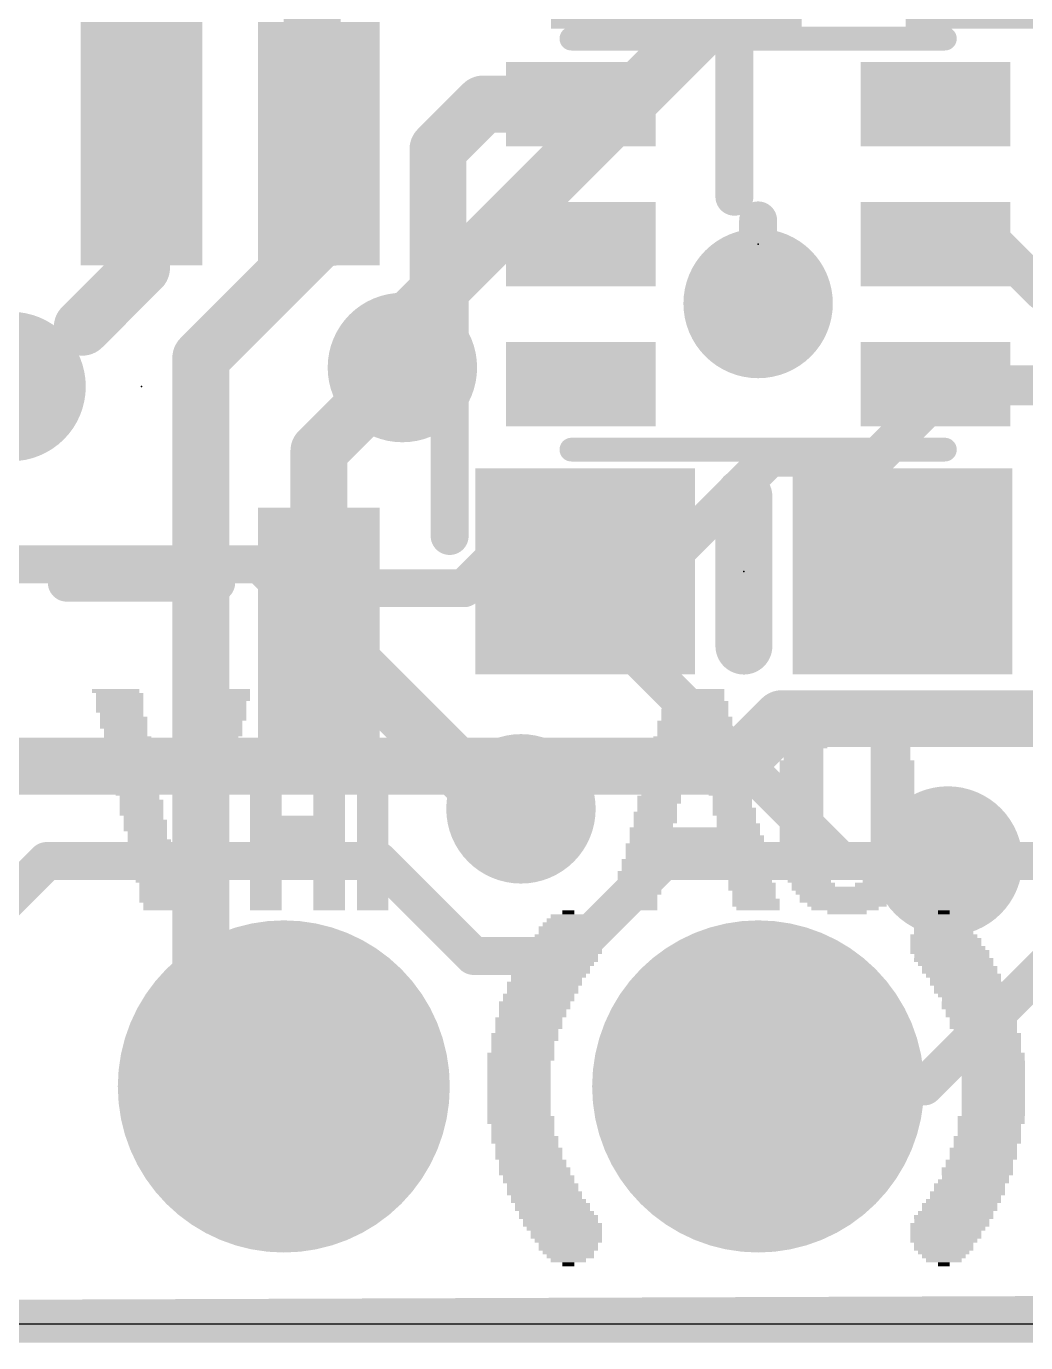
# Model space of a CAD drawing. Extents: x -0.1 to 35.7, y -0.1 to 17.9.
# Drawn here: x 7.51 to 12.86, y -0.1 to 6.94 of the extents above; entities that cross this region are included whole.
import ezdxf

# ---------------------------------------------------------------- set-up
doc = ezdxf.new("R2010")
doc.units = 0
for name, color, linetype in [('1', 12, 'CONTINUOUS'), ('16', 132, 'CONTINUOUS'), ('17', 110, 'CONTINUOUS'), ('18', 110, 'CONTINUOUS'), ('20', 53, 'CONTINUOUS'), ('200', 40, 'CONTINUOUS'), ('21', 40, 'CONTINUOUS'), ('23', 40, 'CONTINUOUS'), ('29', 253, 'CONTINUOUS')]:
    doc.layers.add(name, color=color, linetype=linetype)

# ---------------------------------------------------------------- blocks, each defined once
blk = doc.blocks.new('RECT')
blk.add_solid([(-0.5, -0.5), (0.5, -0.5), (-0.5, 0.5), (0.5, 0.5)])
blk = doc.blocks.new('ROUNDP')
at = {"const_width": 0.5}
blk.add_lwpolyline([(0, -0.25, 1), (0, 0.25, 1), (0, -0.25)], format="xyb", dxfattribs=at)
blk = doc.blocks.new('ROUNDV')
at = {"const_width": 0.5}
blk.add_lwpolyline([(0, -0.25, 1), (0, 0.25, 1), (0, -0.25)], format="xyb", dxfattribs=at)

msp = doc.modelspace()

# ---------------------------------------------------------------- linework, layer by layer
at = {"layer": '1'}
for points, const_width in [([(9.0415, 6.3531), (9.0415, 7.6835)], 0.3048), ([(11.303, 7.357), (11.303, 6.0325)], 0.2032), ([(9.7155, 6.2865), (9.9575, 6.5285)], 0.3048), ([(9.9575, 6.5285), (10.48, 6.5285)], 0.3048), ([(9.078, 6.3166), (9.1415, 6.3166)], 0.4064), ([(9.078, 6.3166), (9.0415, 6.3531)], 0.3048), ([(9.1415, 6.3166), (9.1415, 5.8649)], 0.4064), ([(8.128, 6.3166), (8.128, 5.6515)], 0.3048), ([(9.7155, 5.3086), (9.7155, 6.2865)], 0.3048), ([(8.4455, 5.1689), (9.1415, 5.8649)], 0.3048), ([(11.43, 5.461), (11.43, 5.9055)], 0.2032), ([(9.1415, 5.8649), (9.078, 5.8649)], 0.2032), ([(12.7, 5.7785), (12.38, 5.7785)], 0.2032), ([(12.954, 5.5245), (12.7, 5.7785)], 0.2032), ([(8.128, 5.6515), (7.8105, 5.334)], 0.3048), ([(13.5255, 5.5245), (12.954, 5.5245)], 0.2032), ([(9.7155, 5.3086), (9.525, 5.1181)], 0.3048), ([(8.4455, 1.7145), (8.4455, 5.1689)], 0.3048), ([(9.078, 4.6711), (9.525, 5.1181)], 0.3048), ([(13.3865, 5.0285), (12.38, 5.0285)], 0.2032), ([(9.078, 3.7164), (9.078, 4.6711)], 0.3048), ([(10.5038, 4.0271), (10.5038, 3.8472)], 0.2032), ([(10.5038, 3.8472), (11.8745, 2.4765)], 0.2032), ([(9.078, 3.7164), (10.0385, 2.7559)], 0.3048), ([(14.351, 3.302), (12.319, 1.27)], 0.2032), ([(10.0385, 2.7559), (10.16, 2.7559)], 0.3048), ([(11.8745, 2.4765), (12.446, 2.4765)], 0.2032), ([(8.89, 1.27), (8.4455, 1.7145)], 0.3048), ([(12.319, 1.27), (11.43, 1.27)], 0.2032), ([(0, 0), (35.56, 0)], 0.2032)]:
    msp.add_lwpolyline(points, dxfattribs=dict(at, const_width=const_width))
for points, const_width in [([(9.9575, 6.6047, 1), (9.9575, 6.4523)], 0.1524), ([(10.0114, 6.4746, 1), (9.9036, 6.5824)], 0.1524), ([(10.48, 6.4523, 1), (10.48, 6.6047)], 0.1524), ([(9.078, 6.4182, 1), (9.078, 6.215)], 0.2032), ([(9.0954, 6.407, 1), (8.9876, 6.2992)], 0.1524), ([(9.2431, 6.3166, 1), (9.0399, 6.3166)], 0.2032), ([(9.1415, 6.215, 1), (9.1415, 6.4182)], 0.2032), ([(8.2042, 6.3166, 1), (8.0518, 6.3166)], 0.1524), ([(8.9653, 6.3531, 1), (9.1177, 6.3531)], 0.1524), ([(9.0241, 6.2627, 1), (9.1319, 6.3705)], 0.1524), ([(9.7917, 6.2865, 1), (9.6393, 6.2865)], 0.1524), ([(9.6616, 6.3404, 1), (9.7694, 6.2326)], 0.1524), ([(11.2522, 6.0325, 1), (11.3538, 6.0325)], 0.1016), ([(9.1954, 5.811, 1), (9.0876, 5.9188)], 0.1524), ([(11.4808, 5.9055, 1), (11.3792, 5.9055)], 0.1016), ([(9.0399, 5.8649, 1), (9.2431, 5.8649)], 0.2032), ([(9.078, 5.9157, 1), (9.078, 5.8141)], 0.1016), ([(9.1415, 5.8141, 1), (9.1415, 5.9157)], 0.1016), ([(12.38, 5.8293, 1), (12.38, 5.7277)], 0.1016), ([(12.7359, 5.8144, 1), (12.6641, 5.7426)], 0.1016), ([(12.7, 5.7277, 1), (12.7, 5.8293)], 0.1016), ([(8.1819, 5.5976, 1), (8.0741, 5.7054)], 0.1524), ([(8.0518, 5.6515, 1), (8.2042, 5.6515)], 0.1524), ([(12.954, 5.5753, 1), (12.954, 5.4737)], 0.1016), ([(11.3792, 5.461, 1), (11.4808, 5.461)], 0.1016), ([(7.7566, 5.3879, 1), (7.8644, 5.2801)], 0.1524), ([(9.7694, 5.2547, 1), (9.6616, 5.3625)], 0.1524), ([(9.6393, 5.3086, 1), (9.7917, 5.3086)], 0.1524), ([(8.5217, 5.1689, 1), (8.3693, 5.1689)], 0.1524), ([(8.3916, 5.2228, 1), (8.4994, 5.115)], 0.1524), ([(9.4711, 5.172, 1), (9.5789, 5.0642)], 0.1524), ([(9.5789, 5.0642, 1), (9.4711, 5.172)], 0.1524), ([(12.38, 5.0793, 1), (12.38, 4.9777)], 0.1016), ([(9.1542, 4.6711, 1), (9.0018, 4.6711)], 0.1524), ([(9.0241, 4.725, 1), (9.1319, 4.6172)], 0.1524), ([(10.5546, 4.0271, 1), (10.453, 4.0271)], 0.1016), ([(10.5397, 3.8831, 1), (10.4679, 3.8113)], 0.1016), ([(10.453, 3.8472, 1), (10.5546, 3.8472)], 0.1016), ([(9.1319, 3.7703, 1), (9.0241, 3.6625)], 0.1524), ([(9.0018, 3.7164, 1), (9.1542, 3.7164)], 0.1524), ([(10.0385, 2.8321, 1), (10.0385, 2.6797)], 0.1524), ([(10.16, 2.6797, 1), (10.16, 2.8321)], 0.1524), ([(9.9846, 2.702, 1), (10.0924, 2.8098)], 0.1524), ([(11.8745, 2.5273, 1), (11.8745, 2.4257)], 0.1016), ([(11.8386, 2.4406, 1), (11.9104, 2.5124)], 0.1016), ([(12.446, 2.4257, 1), (12.446, 2.5273)], 0.1016), ([(8.4994, 1.7684, 1), (8.3916, 1.6606)], 0.1524), ([(8.3693, 1.7145, 1), (8.5217, 1.7145)], 0.1524), ([(8.8361, 1.2161, 1), (8.9439, 1.3239)], 0.1524), ([(11.43, 1.3208, 1), (11.43, 1.2192)], 0.1016), ([(12.2831, 1.3059, 1), (12.3549, 1.2341)], 0.1016), ([(12.319, 1.2192, 1), (12.319, 1.3208)], 0.1016)]:
    msp.add_lwpolyline(points, format="xyb", dxfattribs=dict(at, const_width=const_width))
at = {"layer": '16'}
for points, const_width in [([(11.9126, 7.7216), (9.525, 5.334)], 0.3048), ([(9.525, 5.334), (9.525, 5.1181)], 0.3048), ([(12.446, 5.0165), (12.065, 4.6355)], 0.2032), ([(14.605, 5.0165), (12.446, 5.0165)], 0.2032), ([(11.4935, 4.6355), (10.922, 4.064)], 0.2032), ([(12.065, 4.6355), (11.4935, 4.6355)], 0.2032), ([(6.604, 4.064), (8.763, 4.064)], 0.2032), ([(8.763, 4.064), (8.89, 3.937)], 0.2032), ([(9.8552, 3.937), (9.9822, 4.064)], 0.2032), ([(9.9822, 4.064), (10.922, 4.064)], 0.2032), ([(8.89, 3.937), (9.8552, 3.937)], 0.2032), ([(11.303, 2.9845), (11.557, 3.2385)], 0.3048), ([(18.669, 3.2385), (11.557, 3.2385)], 0.3048), ([(6.985, 2.9845), (10.033, 2.9845)], 0.3048), ([(10.033, 2.9845), (10.16, 2.8575)], 0.3048), ([(10.287, 2.9845), (10.16, 2.8575)], 0.3048), ([(10.287, 2.9845), (11.303, 2.9845)], 0.3048), ([(10.16, 2.8575), (10.16, 2.7559)], 0.3048), ([(7.62, 2.4765), (6.4135, 1.27)], 0.2032), ([(7.62, 2.4765), (9.398, 2.4765)], 0.2032), ([(9.398, 2.4765), (9.906, 1.9685)], 0.2032), ([(10.414, 1.9685), (10.922, 2.4765)], 0.2032), ([(10.922, 2.4765), (12.446, 2.4765)], 0.2032), ([(12.446, 2.4765), (14.9225, 2.4765)], 0.2032), ([(9.906, 1.9685), (10.414, 1.9685)], 0.2032), ([(35.56, 0.127), (0, 0)], 0.2032)]:
    msp.add_lwpolyline(points, dxfattribs=dict(at, const_width=const_width))
for points, const_width in [([(9.6012, 5.334, 1), (9.4488, 5.334)], 0.1524), ([(9.4711, 5.3879, 1), (9.5789, 5.2801)], 0.1524), ([(9.4488, 5.1181, 1), (9.6012, 5.1181)], 0.1524), ([(12.446, 5.0673, 1), (12.446, 4.9657)], 0.1016), ([(12.4819, 4.9806, 1), (12.4101, 5.0524)], 0.1016), ([(11.4935, 4.6863, 1), (11.4935, 4.5847)], 0.1016), ([(11.5294, 4.5996, 1), (11.4576, 4.6714)], 0.1016), ([(12.0291, 4.6714, 1), (12.1009, 4.5996)], 0.1016), ([(12.065, 4.5847, 1), (12.065, 4.6863)], 0.1016), ([(8.7989, 4.0999, 1), (8.7271, 4.0281)], 0.1016), ([(8.763, 4.0132, 1), (8.763, 4.1148)], 0.1016), ([(9.9822, 4.1148, 1), (9.9822, 4.0132)], 0.1016), ([(10.0181, 4.0281, 1), (9.9463, 4.0999)], 0.1016), ([(10.922, 4.0132, 1), (10.922, 4.1148)], 0.1016), ([(10.8861, 4.0999, 1), (10.9579, 4.0281)], 0.1016), ([(8.89, 3.9878, 1), (8.89, 3.8862)], 0.1016), ([(8.8541, 3.9011, 1), (8.9259, 3.9729)], 0.1016), ([(9.8193, 3.9729, 1), (9.8911, 3.9011)], 0.1016), ([(9.8552, 3.8862, 1), (9.8552, 3.9878)], 0.1016), ([(11.557, 3.3147, 1), (11.557, 3.1623)], 0.1524), ([(11.6109, 3.1846, 1), (11.5031, 3.2924)], 0.1524), ([(10.0869, 3.0384, 1), (9.9791, 2.9306)], 0.1524), ([(10.033, 2.9083, 1), (10.033, 3.0607)], 0.1524), ([(10.287, 3.0607, 1), (10.287, 2.9083)], 0.1524), ([(10.3409, 2.9306, 1), (10.2331, 3.0384)], 0.1524), ([(11.2491, 3.0384, 1), (11.3569, 2.9306)], 0.1524), ([(11.303, 2.9083, 1), (11.303, 3.0607)], 0.1524), ([(10.2362, 2.8575, 1), (10.0838, 2.8575)], 0.1524), ([(10.1061, 2.9114, 1), (10.2139, 2.8036)], 0.1524), ([(10.1061, 2.8036, 1), (10.2139, 2.9114)], 0.1524), ([(10.0838, 2.7559, 1), (10.2362, 2.7559)], 0.1524), ([(7.62, 2.5273, 1), (7.62, 2.4257)], 0.1016), ([(7.6559, 2.4406, 1), (7.5841, 2.5124)], 0.1016), ([(9.4339, 2.5124, 1), (9.3621, 2.4406)], 0.1016), ([(9.398, 2.4257, 1), (9.398, 2.5273)], 0.1016), ([(10.922, 2.5273, 1), (10.922, 2.4257)], 0.1016), ([(10.9579, 2.4406, 1), (10.8861, 2.5124)], 0.1016), ([(12.446, 2.5273, 1), (12.446, 2.4257)], 0.1016), ([(12.446, 2.4257, 1), (12.446, 2.5273)], 0.1016), ([(9.906, 2.0193, 1), (9.906, 1.9177)], 0.1016), ([(9.8701, 1.9326, 1), (9.9419, 2.0044)], 0.1016), ([(10.3781, 2.0044, 1), (10.4499, 1.9326)], 0.1016), ([(10.414, 1.9177, 1), (10.414, 2.0193)], 0.1016)]:
    msp.add_lwpolyline(points, format="xyb", dxfattribs=dict(at, const_width=const_width))
at = {"layer": '20'}
msp.add_line((1.27, 0), (34.29, 0), dxfattribs=at)
at = {"layer": '21'}
for points, const_width in [([(10.43, 6.9103, 1), (10.43, 6.8468)], 0.0635), ([(12.43, 6.8468, 1), (12.43, 6.9103)], 0.0635), ([(9.8288, 5.8165, 1), (9.7272, 5.8165)], 0.1016), ([(10.43, 4.7103, 1), (10.43, 4.6468)], 0.0635), ([(12.43, 4.6468, 1), (12.43, 4.7103)], 0.0635), ([(10.5525, 4.501, 1), (10.5075, 4.456)], 0.0635), ([(10.5525, 4.456, 1), (10.5075, 4.501)], 0.0635), ([(11.43, 4.4271, 1), (11.2776, 4.4271)], 0.1524), ([(10.5525, 4.356, 1), (10.5075, 4.401)], 0.0635), ([(10.3075, 4.301, 1), (10.3525, 4.256)], 0.0635), ([(10.33, 4.3102, 1), (10.33, 4.2468)], 0.0635), ([(10.33, 4.3102, 1), (10.33, 4.2468)], 0.0635), ([(10.4075, 4.301, 1), (10.4525, 4.256)], 0.0635), ([(10.43, 4.2468, 1), (10.43, 4.3102)], 0.0635), ([(10.63, 4.3102, 1), (10.63, 4.2468)], 0.0635), ([(10.63, 4.2468, 1), (10.63, 4.3102)], 0.0635), ([(10.7075, 4.256, 1), (10.7525, 4.301)], 0.0635), ([(10.73, 4.2468, 1), (10.73, 4.3102)], 0.0635), ([(9.7272, 4.2165, 1), (9.8288, 4.2165)], 0.1016), ([(7.728, 4.0173, 1), (7.728, 3.9157)], 0.1016), ([(8.528, 3.9157, 1), (8.528, 4.0173)], 0.1016), ([(11.2776, 3.6271, 1), (11.43, 3.6271)], 0.1524)]:
    msp.add_lwpolyline(points, format="xyb", dxfattribs=dict(at, const_width=const_width))
for points, const_width in [([(12.43, 6.8785), (10.43, 6.8785)], 0.127), ([(9.778, 4.2165), (9.778, 5.8165)], 0.2032), ([(12.43, 4.6785), (10.43, 4.6785)], 0.127), ([(10.53, 4.4785), (10.33, 4.2785)], 0.127), ([(10.73, 4.2785), (10.53, 4.4785)], 0.127), ([(11.3538, 4.4271), (11.3538, 3.6271)], 0.3048), ([(10.43, 4.2785), (10.53, 4.3785)], 0.127), ([(10.33, 4.2785), (10.63, 4.2785)], 0.127), ([(10.33, 4.2785), (10.43, 4.2785)], 0.127), ([(10.63, 4.2785), (10.73, 4.2785)], 0.127), ([(8.528, 3.9665), (7.728, 3.9665)], 0.2032)]:
    msp.add_lwpolyline(points, dxfattribs=dict(at, const_width=const_width))
at = {"layer": '23'}
for p in [(11.43, 5.7785), (8.128, 5.0165), (11.3538, 4.0271)]:
    msp.add_point(p, dxfattribs=at)

# ---------------------------------------------------------------- block references
at = {"layer": '1', "rotation": 180}
for p, xscale, yscale in [((8.128, 6.3166), 0.55, 1.2), ((9.078, 6.3166), 0.55, 1.2), ((10.48, 6.5285), 0.7, 0.35), ((12.38, 6.5285), 0.7, 0.35), ((10.48, 5.7785), 0.7, 0.35), ((12.38, 5.7785), 0.7, 0.35), ((10.48, 5.0285), 0.7, 0.35), ((12.38, 5.0285), 0.7, 0.35), ((9.078, 3.7164), 0.55, 1.2)]:
    msp.add_blockref('RECT', p, dxfattribs=dict(at, xscale=xscale, yscale=yscale))
at = {"layer": '1', "xscale": 1.075}
for p in [(10.5038, 4.0271), (12.2038, 4.0271)]:
    msp.add_blockref('RECT', p, dxfattribs=at)
at = {"layer": '17', "xscale": 1.6764, "yscale": 1.6764, "rotation": 270}
for p in [(8.89, 1.27), (8.89, 1.27), (11.43, 1.27), (11.43, 1.27)]:
    msp.add_blockref('ROUNDP', p, dxfattribs=at)
at = {"layer": '18', "xscale": 0.8001, "yscale": 0.8001}
for p in [(11.43, 5.461), (11.43, 5.461), (9.525, 5.1181), (9.525, 5.1181), (7.4295, 5.0165), (7.4295, 5.0165), (10.16, 2.7559), (10.16, 2.7559), (12.446, 2.4765), (12.446, 2.4765)]:
    msp.add_blockref('ROUNDV', p, dxfattribs=at)
at = {"layer": '200', "yscale": 0.0212}
for p, xscale in [((7.9901, 3.3865), 0.254), ((8.5933, 3.3865), 0.2328), ((11.1015, 3.3865), 0.2963), ((8.0113, 3.3654), 0.254), ((8.0113, 3.3442), 0.254), ((8.0113, 3.323), 0.254), ((8.0113, 3.3019), 0.254), ((8.5827, 3.3654), 0.254), ((8.5827, 3.3442), 0.254), ((8.5722, 3.323), 0.2328), ((8.5722, 3.3019), 0.2328), ((11.0909, 3.3654), 0.3175), ((11.0909, 3.3442), 0.3175), ((11.1015, 3.323), 0.3387), ((11.1015, 3.3019), 0.3387), ((11.9058, 3.3019), 0.4657), ((11.9058, 3.323), 0.4233), ((11.9058, 3.3442), 0.3387), ((11.9058, 3.3654), 0.2117), ((8.0113, 3.2807), 0.254), ((8.0218, 3.2595), 0.2328), ((8.0324, 3.2384), 0.254), ((8.5616, 3.2595), 0.254), ((8.5616, 3.2384), 0.254), ((8.5722, 3.2807), 0.2328), ((11.0909, 3.2807), 0.3598), ((11.0909, 3.2595), 0.3598), ((11.1015, 3.2384), 0.381), ((11.9058, 3.2595), 0.5503), ((11.9164, 3.2384), 0.5715), ((11.9058, 3.2807), 0.508), ((8.0324, 3.2172), 0.254), ((8.0324, 3.196), 0.254), ((8.043, 3.1749), 0.2328), ((8.551, 3.2172), 0.2328), ((8.551, 3.196), 0.2328), ((8.551, 3.1749), 0.2328), ((11.0909, 3.2172), 0.4022), ((11.0909, 3.196), 0.4022), ((10.9851, 3.1749), 0.1905), ((11.1967, 3.1749), 0.1905), ((11.7047, 3.1749), 0.2328), ((11.7364, 3.2172), 0.254), ((11.7153, 3.196), 0.2117), ((12.0857, 3.2172), 0.2328), ((12.1069, 3.196), 0.2328), ((12.1069, 3.1749), 0.2328), ((8.043, 3.1537), 0.2328), ((8.0536, 3.1325), 0.254), ((8.0536, 3.1114), 0.254), ((8.0642, 3.0902), 0.2328), ((8.5404, 3.1537), 0.254), ((8.5298, 3.1325), 0.2328), ((8.5298, 3.1114), 0.2328), ((8.5298, 3.0902), 0.2328), ((10.9745, 3.1325), 0.2117), ((10.9745, 3.1114), 0.2117), ((10.9745, 3.0902), 0.2117), ((10.9851, 3.1537), 0.1905), ((11.2073, 3.1537), 0.2117), ((11.2073, 3.1325), 0.2117), ((11.2179, 3.1114), 0.1905), ((11.2179, 3.0902), 0.1905), ((11.6835, 3.1114), 0.2328), ((11.6835, 3.0902), 0.2328), ((11.6941, 3.1537), 0.2117), ((11.6941, 3.1325), 0.2117), ((12.1174, 3.1537), 0.2117), ((12.128, 3.1325), 0.2328), ((12.128, 3.1114), 0.2328), ((12.1386, 3.0902), 0.2117), ((8.0642, 3.069), 0.2328), ((8.0642, 3.0479), 0.2328), ((8.0748, 3.0267), 0.254), ((8.5087, 3.0479), 0.2328), ((8.5087, 3.0267), 0.2328), ((8.5298, 3.069), 0.2328), ((8.7944, 3.0267), 0.1693), ((9.1331, 3.0267), 0.1693), ((9.3659, 3.0267), 0.1693), ((10.9533, 3.0479), 0.2117), ((10.9533, 3.0267), 0.2117), ((10.9639, 3.069), 0.1905), ((11.2285, 3.069), 0.2117), ((11.2285, 3.0479), 0.2117), ((11.2285, 3.0267), 0.2117), ((11.673, 3.069), 0.2117), ((11.673, 3.0479), 0.2117), ((11.673, 3.0267), 0.2117), ((12.1386, 3.069), 0.2117), ((12.1386, 3.0479), 0.2117), ((12.1386, 3.0267), 0.2117), ((8.0748, 3.0055), 0.254), ((8.0853, 2.9844), 0.2328), ((8.0853, 2.9632), 0.2328), ((8.5087, 3.0055), 0.2328), ((8.5087, 2.9844), 0.2328), ((8.5087, 2.9632), 0.2328), ((8.7944, 3.0055), 0.1693), ((8.7944, 2.9844), 0.1693), ((8.7944, 2.9632), 0.1693), ((9.1331, 3.0055), 0.1693), ((9.1331, 2.9844), 0.1693), ((9.1331, 2.9632), 0.1693), ((9.3659, 3.0055), 0.1693), ((9.3659, 2.9844), 0.1693), ((9.3659, 2.9632), 0.1693), ((10.9321, 2.9632), 0.2117), ((10.9533, 3.0055), 0.2117), ((10.9533, 2.9844), 0.2117), ((11.2496, 2.9844), 0.2117), ((11.2496, 2.9632), 0.2117), ((11.2391, 3.0055), 0.1905), ((11.6624, 3.0055), 0.2328), ((11.6624, 2.9844), 0.2328), ((11.6624, 2.9632), 0.2328), ((12.1492, 3.0055), 0.2328), ((12.1492, 2.9844), 0.2328), ((12.1492, 2.9632), 0.2328), ((8.0853, 2.942), 0.2328), ((8.0959, 2.9209), 0.254), ((8.1065, 2.8997), 0.2328), ((8.1065, 2.8786), 0.2328), ((8.4875, 2.942), 0.2328), ((8.4875, 2.9209), 0.2328), ((8.4875, 2.8997), 0.2328), ((8.4875, 2.8786), 0.2328), ((8.7944, 2.942), 0.1693), ((8.7944, 2.9209), 0.1693), ((8.7944, 2.8997), 0.1693), ((8.7944, 2.8786), 0.1693), ((9.1331, 2.942), 0.1693), ((9.1331, 2.9209), 0.1693), ((9.1331, 2.8997), 0.1693), ((9.1331, 2.8786), 0.1693), ((9.3659, 2.942), 0.1693), ((9.3659, 2.9209), 0.1693), ((9.3659, 2.8997), 0.1693), ((9.3659, 2.8786), 0.1693), ((10.911, 2.8786), 0.2117), ((10.9321, 2.942), 0.2117), ((10.9321, 2.9209), 0.2117), ((10.9321, 2.8997), 0.2117), ((11.2496, 2.942), 0.2117), ((11.2602, 2.9209), 0.2328), ((11.2708, 2.8997), 0.2117), ((11.2708, 2.8786), 0.2117), ((11.6624, 2.942), 0.2328), ((11.6624, 2.9209), 0.2328), ((11.6624, 2.8997), 0.2328), ((11.6624, 2.8786), 0.2328), ((12.1492, 2.942), 0.2328), ((12.1492, 2.9209), 0.2328), ((12.1492, 2.8997), 0.2328), ((12.1492, 2.8786), 0.2328), ((8.1065, 2.8574), 0.2328), ((8.1065, 2.8362), 0.2328), ((8.1171, 2.8151), 0.2117), ((8.4663, 2.8362), 0.2328), ((8.4663, 2.8151), 0.2328), ((8.4769, 2.8574), 0.2117), ((8.7944, 2.8574), 0.1693), ((8.7944, 2.8362), 0.1693), ((8.7944, 2.8151), 0.1693), ((9.1331, 2.8574), 0.1693), ((9.1331, 2.8362), 0.1693), ((9.1331, 2.8151), 0.1693), ((9.3659, 2.8574), 0.1693), ((9.3659, 2.8362), 0.1693), ((9.3659, 2.8151), 0.1693), ((10.9004, 2.8151), 0.2328), ((10.911, 2.8574), 0.2117), ((10.911, 2.8362), 0.2117), ((11.2708, 2.8574), 0.2117), ((11.2814, 2.8362), 0.2328), ((11.292, 2.8151), 0.2117), ((11.6624, 2.8574), 0.2328), ((11.6624, 2.8362), 0.2328), ((11.6624, 2.8151), 0.2328), ((12.1492, 2.8574), 0.2328), ((12.1492, 2.8362), 0.2328), ((12.1492, 2.8151), 0.2328), ((8.1277, 2.7939), 0.2328), ((8.1277, 2.7727), 0.2328), ((8.1277, 2.7516), 0.2328), ((8.4557, 2.7516), 0.2117), ((8.4663, 2.7939), 0.2328), ((8.4663, 2.7727), 0.2328), ((8.7944, 2.7939), 0.1693), ((8.7944, 2.7727), 0.1693), ((8.7944, 2.7516), 0.1693), ((9.1331, 2.7939), 0.1693), ((9.1331, 2.7727), 0.1693), ((9.1331, 2.7516), 0.1693), ((9.3659, 2.7939), 0.1693), ((9.3659, 2.7727), 0.1693), ((9.3659, 2.7516), 0.1693), ((10.8898, 2.7727), 0.2117), ((10.8898, 2.7516), 0.2117), ((10.9004, 2.7939), 0.2328), ((11.292, 2.7939), 0.2117), ((11.292, 2.7727), 0.2117), ((11.3026, 2.7516), 0.2328), ((11.6624, 2.7939), 0.2328), ((11.6624, 2.7727), 0.2328), ((11.6624, 2.7516), 0.2328), ((12.1492, 2.7939), 0.2328), ((12.1492, 2.7727), 0.2328), ((12.1492, 2.7516), 0.2328), ((8.1277, 2.7304), 0.2328), ((8.1383, 2.7092), 0.2117), ((8.1488, 2.6881), 0.2328), ((8.4452, 2.7304), 0.2328), ((8.4452, 2.7092), 0.2328), ((8.4452, 2.6881), 0.2328), ((8.7944, 2.7304), 0.1693), ((8.9637, 2.7092), 0.508), ((8.9637, 2.6881), 0.508), ((9.1331, 2.7304), 0.1693), ((9.3659, 2.7304), 0.1693), ((9.3659, 2.7092), 0.1693), ((9.3659, 2.6881), 0.1693), ((10.8792, 2.7304), 0.2328), ((10.8792, 2.7092), 0.2328), ((10.8792, 2.6881), 0.2328), ((11.3026, 2.7304), 0.2328), ((11.3131, 2.7092), 0.2117), ((11.3131, 2.6881), 0.2117), ((11.6624, 2.7304), 0.2328), ((11.6624, 2.7092), 0.2328), ((11.6624, 2.6881), 0.2328), ((12.1492, 2.7304), 0.2328), ((12.1492, 2.7092), 0.2328), ((12.1492, 2.6881), 0.2328), ((8.1488, 2.6669), 0.2328), ((8.1488, 2.6457), 0.2328), ((8.1594, 2.6246), 0.2117), ((8.1594, 2.6034), 0.2117), ((8.424, 2.6246), 0.2328), ((8.424, 2.6034), 0.2328), ((8.4346, 2.6669), 0.2117), ((8.4346, 2.6457), 0.2117), ((8.9637, 2.6669), 0.508), ((8.9637, 2.6457), 0.508), ((8.9637, 2.6246), 0.508), ((8.9637, 2.6034), 0.508), ((9.3659, 2.6669), 0.1693), ((9.3659, 2.6457), 0.1693), ((9.3659, 2.6246), 0.1693), ((9.3659, 2.6034), 0.1693), ((11.0909, 2.6457), 0.6985), ((11.0909, 2.6246), 0.6985), ((11.1015, 2.6034), 0.7196), ((10.8687, 2.6669), 0.2117), ((11.3237, 2.6669), 0.2328), ((11.6624, 2.6669), 0.2328), ((11.6624, 2.6457), 0.2328), ((11.6624, 2.6246), 0.2328), ((11.6624, 2.6034), 0.2328), ((12.1492, 2.6669), 0.2328), ((12.1492, 2.6457), 0.2328), ((12.1492, 2.6246), 0.2328), ((12.1492, 2.6034), 0.2328), ((8.17, 2.5822), 0.2328), ((8.17, 2.5611), 0.2328), ((8.17, 2.5399), 0.2328), ((8.4134, 2.5822), 0.2117), ((8.4134, 2.5611), 0.2117), ((8.4134, 2.5399), 0.2117), ((8.9637, 2.5822), 0.508), ((8.7944, 2.5611), 0.1693), ((8.7944, 2.5399), 0.1693), ((9.1331, 2.5611), 0.1693), ((9.1331, 2.5399), 0.1693), ((9.3659, 2.5822), 0.1693), ((9.3659, 2.5611), 0.1693), ((9.3659, 2.5399), 0.1693), ((11.0909, 2.5611), 0.7408), ((11.0909, 2.5399), 0.7408), ((11.1015, 2.5822), 0.7196), ((11.6624, 2.5822), 0.2328), ((11.6624, 2.5611), 0.2328), ((11.6624, 2.5399), 0.2328), ((12.1492, 2.5822), 0.2328), ((12.1492, 2.5611), 0.2328), ((12.1386, 2.5399), 0.2117), ((8.297, 2.5187), 0.4445), ((8.297, 2.4976), 0.4445), ((8.2864, 2.4764), 0.4233), ((8.7944, 2.5187), 0.1693), ((8.7944, 2.4976), 0.1693), ((8.7944, 2.4764), 0.1693), ((9.1331, 2.5187), 0.1693), ((9.1331, 2.4976), 0.1693), ((9.1331, 2.4764), 0.1693), ((9.3659, 2.5187), 0.1693), ((9.3659, 2.4976), 0.1693), ((9.3659, 2.4764), 0.1693), ((11.0909, 2.4764), 0.7831), ((11.1015, 2.5187), 0.762), ((11.1015, 2.4976), 0.762), ((11.673, 2.5187), 0.2117), ((11.673, 2.4976), 0.2117), ((11.673, 2.4764), 0.2117), ((12.128, 2.4764), 0.2328), ((12.1386, 2.5187), 0.2117), ((12.1386, 2.4976), 0.2117), ((8.2864, 2.4552), 0.4233), ((8.297, 2.4341), 0.4022), ((8.297, 2.4129), 0.4022), ((8.2864, 2.3917), 0.381), ((8.7944, 2.4552), 0.1693), ((8.7944, 2.4341), 0.1693), ((8.7944, 2.4129), 0.1693), ((8.7944, 2.3917), 0.1693), ((9.1331, 2.4552), 0.1693), ((9.1331, 2.4341), 0.1693), ((9.1331, 2.4129), 0.1693), ((9.1331, 2.3917), 0.1693), ((9.3659, 2.4552), 0.1693), ((9.3659, 2.4341), 0.1693), ((9.3659, 2.4129), 0.1693), ((9.3659, 2.3917), 0.1693), ((10.8052, 2.4129), 0.254), ((10.8052, 2.3917), 0.254), ((10.8157, 2.4552), 0.2328), ((10.8157, 2.4341), 0.2328), ((11.366, 2.4552), 0.2328), ((11.3766, 2.4341), 0.254), ((11.3872, 2.4129), 0.2328), ((11.3872, 2.3917), 0.2328), ((11.6835, 2.4552), 0.2328), ((11.6835, 2.4341), 0.2328), ((11.6941, 2.4129), 0.2117), ((11.7047, 2.3917), 0.2328), ((12.1069, 2.3917), 0.2328), ((12.1174, 2.4341), 0.2117), ((12.1174, 2.4129), 0.2117), ((12.128, 2.4552), 0.2328), ((8.2864, 2.3706), 0.381), ((8.297, 2.3494), 0.3598), ((8.297, 2.3282), 0.3598), ((8.7944, 2.3706), 0.1693), ((8.7944, 2.3494), 0.1693), ((8.7944, 2.3282), 0.1693), ((9.1331, 2.3706), 0.1693), ((9.1331, 2.3494), 0.1693), ((9.1331, 2.3282), 0.1693), ((9.3659, 2.3706), 0.1693), ((9.3659, 2.3494), 0.1693), ((9.3659, 2.3282), 0.1693), ((10.784, 2.3282), 0.254), ((10.7946, 2.3706), 0.2328), ((10.7946, 2.3494), 0.2328), ((11.3872, 2.3706), 0.2328), ((11.3978, 2.3494), 0.254), ((11.3978, 2.3282), 0.254), ((11.7047, 2.3706), 0.2328), ((11.7259, 2.3494), 0.2328), ((11.8952, 2.3282), 0.5715), ((12.0751, 2.3494), 0.254), ((12.0963, 2.3706), 0.2117), ((8.2864, 2.3071), 0.3387), ((8.2864, 2.2859), 0.3387), ((8.2864, 2.2647), 0.3387), ((8.7944, 2.3071), 0.1693), ((8.7944, 2.2859), 0.1693), ((8.7944, 2.2647), 0.1693), ((9.1331, 2.3071), 0.1693), ((9.1331, 2.2859), 0.1693), ((9.1331, 2.2647), 0.1693), ((9.3659, 2.3071), 0.1693), ((9.3659, 2.2859), 0.1693), ((9.3659, 2.2647), 0.1693), ((10.784, 2.3071), 0.254), ((10.7734, 2.2859), 0.2328), ((10.7734, 2.2647), 0.2328), ((11.4084, 2.3071), 0.2328), ((11.4084, 2.2859), 0.2328), ((11.419, 2.2647), 0.254), ((11.9058, 2.3071), 0.5503), ((11.9058, 2.2859), 0.508), ((11.8952, 2.2647), 0.4868), ((8.297, 2.2436), 0.3175), ((8.297, 2.2224), 0.3175), ((8.7944, 2.2436), 0.1693), ((8.7944, 2.2224), 0.1693), ((9.1331, 2.2436), 0.1693), ((9.1331, 2.2224), 0.1693), ((9.3659, 2.2436), 0.1693), ((9.3659, 2.2224), 0.1693), ((10.4136, 2.1801), 0.1905), ((10.4136, 2.2012), 0.0635), ((10.7628, 2.2436), 0.254), ((10.7628, 2.2224), 0.254), ((11.419, 2.2436), 0.254), ((11.4295, 2.2224), 0.2328), ((11.9058, 2.2436), 0.4233), ((11.8952, 2.2224), 0.3598), ((11.9058, 2.2012), 0.2117), ((12.4243, 2.1801), 0.1905), ((12.4243, 2.2012), 0.0635), ((10.4136, 2.1166), 0.3175), ((10.4136, 2.1377), 0.2752), ((10.4136, 2.1589), 0.2328), ((12.4243, 2.1166), 0.3175), ((12.4243, 2.1377), 0.2752), ((12.4243, 2.1589), 0.2328), ((10.403, 2.0531), 0.381), ((10.4136, 2.0743), 0.3598), ((10.4136, 2.0954), 0.3175), ((12.4243, 2.0743), 0.3598), ((12.4349, 2.0531), 0.381), ((12.4243, 2.0954), 0.3175), ((10.3818, 1.9896), 0.4233), ((10.3713, 1.9684), 0.4022), ((10.3924, 2.0108), 0.4022), ((10.403, 2.0319), 0.381), ((12.4349, 2.0319), 0.381), ((12.4455, 2.0108), 0.4021), ((12.4561, 1.9896), 0.4233), ((12.4667, 1.9684), 0.4022), ((10.3289, 1.9049), 0.4022), ((10.3607, 1.9473), 0.4233), ((10.3501, 1.9261), 0.4022), ((12.4772, 1.9473), 0.4233), ((12.4878, 1.9261), 0.4022), ((12.509, 1.9049), 0.4022), ((10.3078, 1.8626), 0.4022), ((10.2972, 1.8414), 0.381), ((10.3289, 1.8838), 0.4022), ((12.509, 1.8838), 0.4022), ((12.5302, 1.8626), 0.4022), ((12.5407, 1.8414), 0.381), ((10.2548, 1.7568), 0.381), ((10.2866, 1.8203), 0.4021), ((10.276, 1.7991), 0.381), ((10.276, 1.7779), 0.381), ((12.5513, 1.8203), 0.4022), ((12.5619, 1.7991), 0.381), ((12.5619, 1.7779), 0.381), ((12.5831, 1.7568), 0.381), ((10.2337, 1.7144), 0.381), ((10.2337, 1.6933), 0.381), ((10.2548, 1.7356), 0.381), ((12.6042, 1.7144), 0.381), ((12.6042, 1.6933), 0.381), ((12.5937, 1.7356), 0.3598), ((10.2019, 1.6298), 0.3598), ((10.2231, 1.6721), 0.3598), ((10.2231, 1.6509), 0.3598), ((12.6148, 1.6721), 0.3598), ((12.6148, 1.6509), 0.3598), ((12.636, 1.6298), 0.3598), ((10.1808, 1.5451), 0.3598), ((10.2019, 1.6086), 0.3598), ((10.2019, 1.5874), 0.3598), ((10.1913, 1.5663), 0.3387), ((12.636, 1.6086), 0.3598), ((12.636, 1.5874), 0.3598), ((12.6466, 1.5663), 0.3387), ((12.6572, 1.5451), 0.3598), ((10.1702, 1.5028), 0.3387), ((10.1702, 1.4816), 0.3387), ((10.1808, 1.5239), 0.3598), ((12.6572, 1.5239), 0.3598), ((12.6677, 1.5028), 0.3387), ((12.6677, 1.4816), 0.3387), ((10.1596, 1.4393), 0.3598), ((10.1596, 1.4181), 0.3598), ((10.1702, 1.4604), 0.3387), ((12.6677, 1.4604), 0.3387), ((12.6783, 1.4393), 0.3598), ((12.6783, 1.4181), 0.3598), ((10.149, 1.3969), 0.3387), ((10.149, 1.3758), 0.3387), ((10.149, 1.3546), 0.3387), ((10.149, 1.3334), 0.3387), ((12.6889, 1.3969), 0.3387), ((12.6889, 1.3758), 0.3387), ((12.6889, 1.3546), 0.3387), ((12.6889, 1.3334), 0.3387), ((10.149, 1.3123), 0.3387), ((10.149, 1.2911), 0.3387), ((10.149, 1.2699), 0.3387), ((12.6889, 1.3123), 0.3387), ((12.6889, 1.2911), 0.3387), ((12.6889, 1.2699), 0.3387), ((10.149, 1.2488), 0.3387), ((10.149, 1.2276), 0.3387), ((10.149, 1.2065), 0.3387), ((12.6889, 1.2488), 0.3387), ((12.6889, 1.2276), 0.3387), ((12.6889, 1.2065), 0.3387), ((10.149, 1.1853), 0.3387), ((10.149, 1.1641), 0.3387), ((10.149, 1.143), 0.3387), ((10.149, 1.1218), 0.3387), ((12.6889, 1.1853), 0.3387), ((12.6889, 1.1641), 0.3387), ((12.6889, 1.143), 0.3387), ((12.6889, 1.1218), 0.3387), ((10.1596, 1.1006), 0.3598), ((10.1596, 1.0795), 0.3598), ((10.1702, 1.0583), 0.3387), ((12.6783, 1.1006), 0.3598), ((12.6783, 1.0795), 0.3598), ((12.6677, 1.0583), 0.3387), ((10.1702, 1.0371), 0.3387), ((10.1702, 1.016), 0.3387), ((10.1808, 0.9948), 0.3598), ((12.6572, 0.9948), 0.3598), ((12.6677, 1.0371), 0.3387), ((12.6677, 1.016), 0.3387), ((10.1808, 0.9736), 0.3598), ((10.1913, 0.9525), 0.3387), ((10.2019, 0.9313), 0.3598), ((10.2019, 0.9101), 0.3598), ((12.636, 0.9313), 0.3598), ((12.636, 0.9101), 0.3598), ((12.6466, 0.9525), 0.3387), ((12.6572, 0.9736), 0.3598), ((10.2019, 0.889), 0.3598), ((10.2231, 0.8678), 0.3598), ((10.2231, 0.8466), 0.3598), ((12.6148, 0.8678), 0.3598), ((12.6148, 0.8466), 0.3598), ((12.636, 0.889), 0.3598), ((10.2337, 0.8255), 0.381), ((10.2337, 0.8043), 0.381), ((10.2548, 0.7831), 0.381), ((12.6042, 0.8255), 0.381), ((12.6042, 0.8043), 0.381), ((12.5937, 0.7831), 0.3598), ((10.2548, 0.762), 0.381), ((10.276, 0.7408), 0.381), ((10.276, 0.7196), 0.381), ((10.2866, 0.6985), 0.4021), ((12.5513, 0.6985), 0.4022), ((12.5619, 0.7408), 0.381), ((12.5619, 0.7196), 0.381), ((12.5831, 0.762), 0.381), ((10.2972, 0.6773), 0.381), ((10.3078, 0.6561), 0.4022), ((10.3289, 0.635), 0.4022), ((12.509, 0.635), 0.4022), ((12.5302, 0.6561), 0.4022), ((12.5407, 0.6773), 0.381), ((10.3289, 0.6138), 0.4022), ((10.3501, 0.5926), 0.4022), ((10.3607, 0.5715), 0.4233), ((12.4772, 0.5715), 0.4233), ((12.4878, 0.5926), 0.4022), ((12.509, 0.6138), 0.4022), ((10.3818, 0.5291), 0.4233), ((10.3713, 0.5503), 0.4022), ((10.3924, 0.508), 0.4022), ((10.403, 0.4868), 0.381), ((12.4561, 0.5291), 0.4233), ((12.4455, 0.508), 0.4021), ((12.4349, 0.4868), 0.381), ((12.4667, 0.5503), 0.4022), ((10.403, 0.4656), 0.381), ((10.4136, 0.4445), 0.3598), ((10.4136, 0.4233), 0.3175), ((12.4349, 0.4656), 0.381), ((12.4243, 0.4445), 0.3598), ((12.4243, 0.4233), 0.3175), ((10.4136, 0.4022), 0.3175), ((10.4136, 0.381), 0.2752), ((10.4242, 0.3598), 0.254), ((12.4243, 0.4022), 0.3175), ((12.4243, 0.381), 0.2752), ((12.4243, 0.3598), 0.2328), ((10.4136, 0.3387), 0.1905), ((10.4136, 0.3175), 0.0635), ((12.4243, 0.3387), 0.1905), ((12.4243, 0.3175), 0.0635)]:
    msp.add_blockref('RECT', p, dxfattribs=dict(at, xscale=xscale))
at = {"layer": '29'}
for name, p, xscale, yscale, rotation in [('RECT', (10.9915, 7.732), 1.3416, 1.6016, 180), ('RECT', (12.8915, 7.732), 1.3416, 1.6016, 180), ('RECT', (8.128, 6.3166), 0.6516, 1.3016, 180), ('RECT', (9.078, 6.3166), 0.6516, 1.3016, 180), ('RECT', (10.48, 6.5285), 0.8016, 0.4516, 180), ('RECT', (12.38, 6.5285), 0.8016, 0.4516, 180), ('RECT', (10.48, 5.7785), 0.8016, 0.4516, 180), ('RECT', (12.38, 5.7785), 0.8016, 0.4516, 180), ('RECT', (10.48, 5.0285), 0.8016, 0.4516, 180), ('RECT', (12.38, 5.0285), 0.8016, 0.4516, 180), ('RECT', (9.078, 3.7164), 0.6516, 1.3016, 180), ('ROUNDP', (8.89, 1.27), 1.778, 1.778, 270), ('ROUNDP', (11.43, 1.27), 1.778, 1.778, 270)]:
    msp.add_blockref(name, p, dxfattribs=dict(at, xscale=xscale, yscale=yscale, rotation=rotation))
at = {"layer": '29', "xscale": 1.1766, "yscale": 1.1016}
for p in [(10.5038, 4.0271), (12.2038, 4.0271)]:
    msp.add_blockref('RECT', p, dxfattribs=at)

doc.saveas('drawing.dxf')
